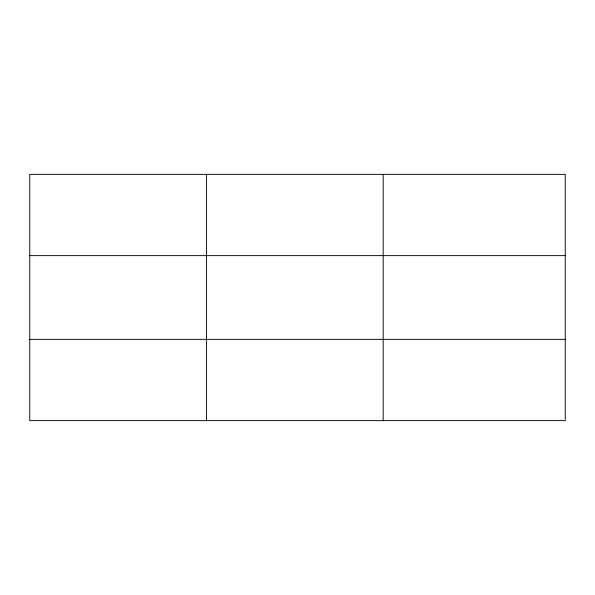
<?xml version="1.0" encoding="UTF-8"?>
<svg xmlns="http://www.w3.org/2000/svg" width="595" height="595" viewBox="0 0 595 595"><rect width="100%" height="100%" fill="white"/><g stroke="black" fill="none" stroke-linecap="round" stroke-linejoin="round"><path stroke-width="0.89" d="M206.465 420.628L206.465 174.372M383.18 420.628L383.18 174.372M565.25 339.366L565.25 420.628L29.75 420.628L29.75 174.372L565.25 174.372L565.25 339.366L29.75 339.366M29.75 255.634L565.25 255.634"/></g></svg>
